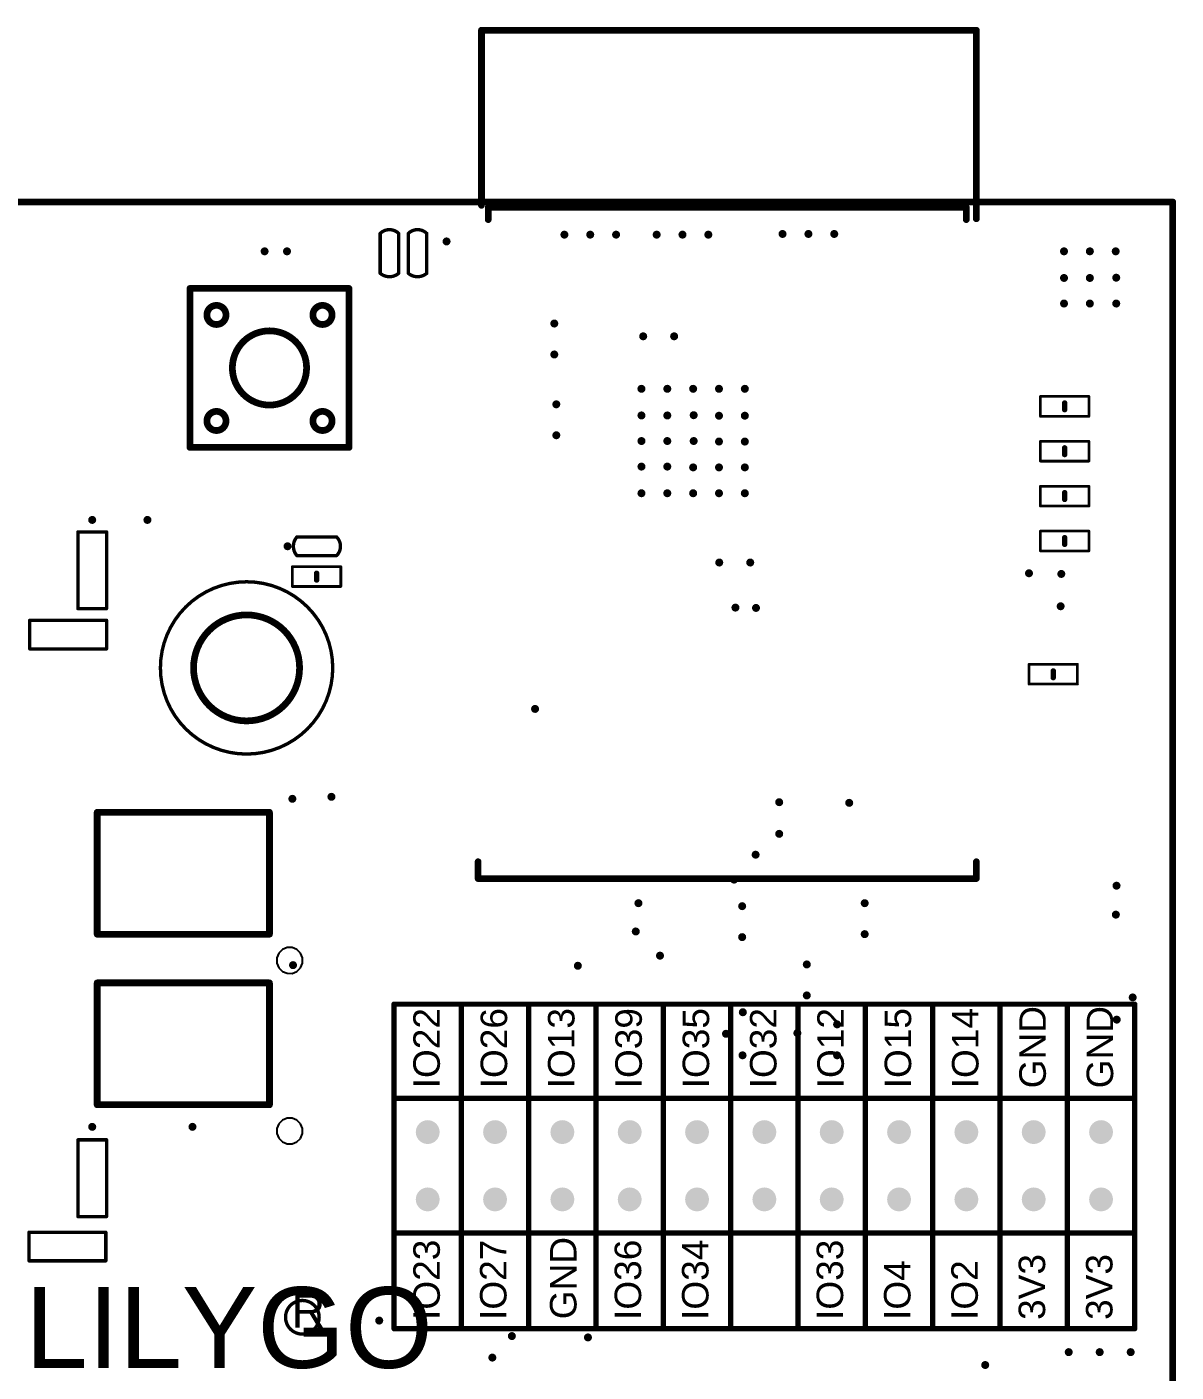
# Model space of a CAD drawing. Header units: millimetres. Extents: x -0.1 to 85.1, y -0.1 to 91.6.
# Drawn here: x 41.8 to 85.1, y 40.9 to 91.6 of the extents above; entities that cross this region are included whole.
import ezdxf

# ---------------------------------------------------------------- set-up
doc = ezdxf.new("R2010")
doc.units = ezdxf.units.MM
for name, color, linetype in [('KeepOutLayer', 6, 'Continuous'), ('PadHoleLayer', 156, 'Continuous'), ('TopOverlay', 2, 'Continuous'), ('ViaHoleLayer', 16, 'Continuous')]:
    doc.layers.add(name, color=color, linetype=linetype)
doc.styles.add('Arial', font='arial.ttf', dxfattribs={"height": 0.2})

# ---------------------------------------------------------------- blocks, each defined once
blk = doc.blocks.new('0402A_22')
at = {"layer": 'TopOverlay'}
for points, const_width in [([(-0.914, -0.376), (-0.914, 0.372)], 0.102), ([(-0.914, 0.372), (0.914, 0.372)], 0.102), ([(0, -0.127), (0, 0.127)], 0.203), ([(0.914, -0.376), (0.914, 0.372)], 0.102), ([(-0.914, -0.376), (0.914, -0.376)], 0.102)]:
    blk.add_lwpolyline(points, dxfattribs=dict(at, const_width=const_width))
for points, const_width in [([(-0.94, 0.372, 1), (-0.889, 0.372, 1)], 0.0508), ([(-0.94, 0.372, 1), (-0.889, 0.372, 1)], 0.0508), ([(-0.051, 0.127, 1), (0.051, 0.127, 1)], 0.102), ([(0.889, 0.372, 1), (0.94, 0.372, 1)], 0.0508), ([(0.889, 0.372, 1), (0.94, 0.372, 1)], 0.0508), ([(-0.94, -0.376, 1), (-0.889, -0.376, 1)], 0.0508), ([(-0.94, -0.376, 1), (-0.889, -0.376, 1)], 0.0508), ([(-0.051, -0.127, 1), (0.051, -0.127, 1)], 0.102), ([(0.889, -0.376, 1), (0.94, -0.376, 1)], 0.0508), ([(0.889, -0.376, 1), (0.94, -0.376, 1)], 0.0508)]:
    blk.add_lwpolyline(points, format="xyb", close=True, dxfattribs=dict(at, const_width=const_width))
blk = doc.blocks.new('0402A_23')
at = {"layer": 'TopOverlay'}
for points, const_width in [([(-0.914, -0.376), (-0.914, 0.372)], 0.102), ([(-0.914, 0.372), (0.914, 0.372)], 0.102), ([(0, -0.127), (0, 0.127)], 0.203), ([(0.914, -0.376), (0.914, 0.372)], 0.102), ([(-0.914, -0.376), (0.914, -0.376)], 0.102)]:
    blk.add_lwpolyline(points, dxfattribs=dict(at, const_width=const_width))
for points, const_width in [([(-0.94, 0.372, 1), (-0.889, 0.372, 1)], 0.0508), ([(-0.94, 0.372, 1), (-0.889, 0.372, 1)], 0.0508), ([(-0.051, 0.127, 1), (0.051, 0.127, 1)], 0.102), ([(0.889, 0.372, 1), (0.94, 0.372, 1)], 0.0508), ([(0.889, 0.372, 1), (0.94, 0.372, 1)], 0.0508), ([(-0.94, -0.376, 1), (-0.889, -0.376, 1)], 0.0508), ([(-0.94, -0.376, 1), (-0.889, -0.376, 1)], 0.0508), ([(-0.051, -0.127, 1), (0.051, -0.127, 1)], 0.102), ([(0.889, -0.376, 1), (0.94, -0.376, 1)], 0.0508), ([(0.889, -0.376, 1), (0.94, -0.376, 1)], 0.0508)]:
    blk.add_lwpolyline(points, format="xyb", close=True, dxfattribs=dict(at, const_width=const_width))
blk = doc.blocks.new('R0603_24')
at = {"layer": 'TopOverlay', "const_width": 0.127}
for points in [[(1.46, 0.54), (-1.435, 0.54)], [(-1.435, -0.54), (-1.435, 0.54)], [(1.46, -0.54), (1.46, 0.54)], [(1.46, -0.54), (-1.435, -0.54)]]:
    blk.add_lwpolyline(points, dxfattribs=at)
at = {"layer": 'TopOverlay', "const_width": 0.0635}
for points in [[(-1.467, 0.54, 1), (-1.403, 0.54, 1)], [(-1.467, 0.54, 1), (-1.403, 0.54, 1)], [(1.429, 0.54, 1), (1.492, 0.54, 1)], [(1.429, 0.54, 1), (1.492, 0.54, 1)], [(-1.467, -0.54, 1), (-1.403, -0.54, 1)], [(-1.467, -0.54, 1), (-1.403, -0.54, 1)], [(1.429, -0.54, 1), (1.492, -0.54, 1)], [(1.429, -0.54, 1), (1.492, -0.54, 1)]]:
    blk.add_lwpolyline(points, format="xyb", close=True, dxfattribs=at)
blk = doc.blocks.new('R0603_25')
at = {"layer": 'TopOverlay', "const_width": 0.127}
for points in [[(1.46, 0.54), (-1.435, 0.54)], [(-1.435, -0.54), (-1.435, 0.54)], [(1.46, -0.54), (1.46, 0.54)], [(1.46, -0.54), (-1.435, -0.54)]]:
    blk.add_lwpolyline(points, dxfattribs=at)
at = {"layer": 'TopOverlay', "const_width": 0.0635}
for points in [[(-1.467, 0.54, 1), (-1.403, 0.54, 1)], [(-1.467, 0.54, 1), (-1.403, 0.54, 1)], [(1.429, 0.54, 1), (1.492, 0.54, 1)], [(1.429, 0.54, 1), (1.492, 0.54, 1)], [(-1.467, -0.54, 1), (-1.403, -0.54, 1)], [(-1.467, -0.54, 1), (-1.403, -0.54, 1)], [(1.429, -0.54, 1), (1.492, -0.54, 1)], [(1.429, -0.54, 1), (1.492, -0.54, 1)]]:
    blk.add_lwpolyline(points, format="xyb", close=True, dxfattribs=at)
blk = doc.blocks.new('0402__31')
at = {"layer": 'TopOverlay'}
for points, const_width in [([(0.914, 0.372), (-0.914, 0.372)], 0.102), ([(-0.914, 0.372), (-0.914, -0.376)], 0.102), ([(0, 0.127), (0, -0.127)], 0.203), ([(0.914, 0.372), (0.914, -0.376)], 0.102), ([(0.914, -0.376), (-0.914, -0.376)], 0.102)]:
    blk.add_lwpolyline(points, dxfattribs=dict(at, const_width=const_width))
for points, const_width in [([(-0.94, 0.372, 1), (-0.889, 0.372, 1)], 0.0508), ([(-0.94, 0.372, 1), (-0.889, 0.372, 1)], 0.0508), ([(-0.051, 0.127, 1), (0.051, 0.127, 1)], 0.102), ([(0.889, 0.372, 1), (0.94, 0.372, 1)], 0.0508), ([(0.889, 0.372, 1), (0.94, 0.372, 1)], 0.0508), ([(-0.94, -0.376, 1), (-0.889, -0.376, 1)], 0.0508), ([(-0.94, -0.376, 1), (-0.889, -0.376, 1)], 0.0508), ([(-0.051, -0.127, 1), (0.051, -0.127, 1)], 0.102), ([(0.889, -0.376, 1), (0.94, -0.376, 1)], 0.0508), ([(0.889, -0.376, 1), (0.94, -0.376, 1)], 0.0508)]:
    blk.add_lwpolyline(points, format="xyb", close=True, dxfattribs=dict(at, const_width=const_width))
blk = doc.blocks.new('0402__32')
at = {"layer": 'TopOverlay'}
for points, const_width in [([(-0.914, 0.372), (-0.914, -0.376)], 0.102), ([(0.914, 0.372), (-0.914, 0.372)], 0.102), ([(0, 0.127), (0, -0.127)], 0.203), ([(0.914, 0.372), (0.914, -0.376)], 0.102), ([(0.914, -0.376), (-0.914, -0.376)], 0.102)]:
    blk.add_lwpolyline(points, dxfattribs=dict(at, const_width=const_width))
for points, const_width in [([(-0.94, 0.372, 1), (-0.889, 0.372, 1)], 0.0508), ([(-0.94, 0.372, 1), (-0.889, 0.372, 1)], 0.0508), ([(-0.051, 0.127, 1), (0.051, 0.127, 1)], 0.102), ([(0.889, 0.372, 1), (0.94, 0.372, 1)], 0.0508), ([(0.889, 0.372, 1), (0.94, 0.372, 1)], 0.0508), ([(-0.94, -0.376, 1), (-0.889, -0.376, 1)], 0.0508), ([(-0.94, -0.376, 1), (-0.889, -0.376, 1)], 0.0508), ([(-0.051, -0.127, 1), (0.051, -0.127, 1)], 0.102), ([(0.889, -0.376, 1), (0.94, -0.376, 1)], 0.0508), ([(0.889, -0.376, 1), (0.94, -0.376, 1)], 0.0508)]:
    blk.add_lwpolyline(points, format="xyb", close=True, dxfattribs=dict(at, const_width=const_width))
blk = doc.blocks.new('ESP32_WROVER_B_34')
at = {"layer": 'TopOverlay', "const_width": 0.254}
for points in [[(-9.272, 12.65), (-9.272, 19.254)], [(-9.272, 19.254), (9.397, 19.254)], [(9.397, 12.142), (9.397, 19.254)], [(-9.017, 12.573), (9.017, 12.573)], [(-9.017, 12.111), (-9.017, 12.573)], [(9.017, 12.111), (9.017, 12.573)], [(-9.399, -12.75), (-9.399, -12.115)], [(9.397, -12.75), (9.397, -12.115)], [(-9.399, -12.75), (9.397, -12.75)]]:
    blk.add_lwpolyline(points, dxfattribs=at)
at = {"layer": 'TopOverlay', "const_width": 0.127}
for points in [[(-9.336, 19.254, 1), (-9.209, 19.254, 1)], [(-9.336, 19.254, 1), (-9.209, 19.254, 1)], [(9.333, 19.254, 1), (9.46, 19.254, 1)], [(9.333, 19.254, 1), (9.46, 19.254, 1)], [(-9.336, 12.65, 1), (-9.209, 12.65, 1)], [(-9.08, 12.573, 1), (-8.953, 12.573, 1)], [(-9.08, 12.573, 1), (-8.953, 12.573, 1)], [(8.953, 12.573, 1), (9.08, 12.573, 1)], [(8.953, 12.573, 1), (9.08, 12.573, 1)], [(-9.08, 12.111, 1), (-8.953, 12.111, 1)], [(8.953, 12.111, 1), (9.08, 12.111, 1)], [(9.333, 12.142, 1), (9.46, 12.142, 1)], [(-9.463, -12.115, 1), (-9.336, -12.115, 1)], [(9.333, -12.115, 1), (9.46, -12.115, 1)], [(-9.463, -12.75, 1), (-9.336, -12.75, 1)], [(-9.463, -12.75, 1), (-9.336, -12.75, 1)], [(9.333, -12.75, 1), (9.46, -12.75, 1)], [(9.333, -12.75, 1), (9.46, -12.75, 1)]]:
    blk.add_lwpolyline(points, format="xyb", close=True, dxfattribs=at)
blk = doc.blocks.new('SOP_4_L6_5_W4_6_P2_54_LS10_2_BL_37')
at = {"layer": 'TopOverlay'}
for p, q in [((-3.578, -3.525), (-3.715, -3.661)), ((-3.4, -3.451), (-3.578, -3.525)), ((-3.207, -3.451), (-3.4, -3.451)), ((-3.028, -3.525), (-3.207, -3.451)), ((-2.891, -3.661), (-3.028, -3.525)), ((-3.789, -3.84), (-3.79, -4.033)), ((-3.79, -4.033), (-3.716, -4.212)), ((-3.715, -3.661), (-3.789, -3.84)), ((-2.817, -3.84), (-2.891, -3.661)), ((-2.891, -4.212), (-2.817, -4.033)), ((-2.817, -4.033), (-2.817, -3.84)), ((-3.716, -4.212), (-3.58, -4.349)), ((-3.58, -4.349), (-3.401, -4.423)), ((-3.401, -4.423), (-3.305, -4.423)), ((-3.305, -4.423), (-3.305, -4.423)), ((-3.305, -4.423), (-3.302, -4.423)), ((-3.302, -4.423), (-3.302, -4.423)), ((-3.302, -4.423), (-3.205, -4.423)), ((-3.205, -4.423), (-3.027, -4.349)), ((-3.027, -4.349), (-2.891, -4.212))]:
    blk.add_line(p, q, dxfattribs=at)
at = {"layer": 'TopOverlay', "const_width": 0.254}
for points in [[(-2.314, 3.325), (2.286, 3.325)], [(-2.314, 3.325), (-2.314, -3.175)], [(2.286, 3.325), (2.286, -3.175)], [(-2.314, -3.175), (2.286, -3.175)]]:
    blk.add_lwpolyline(points, dxfattribs=at)
at = {"layer": 'TopOverlay', "const_width": 0.127}
for points in [[(-2.377, 3.325, 1), (-2.25, 3.325, 1)], [(-2.377, 3.325, 1), (-2.25, 3.325, 1)], [(2.223, 3.325, 1), (2.349, 3.325, 1)], [(2.223, 3.325, 1), (2.349, 3.325, 1)], [(-2.377, -3.175, 1), (-2.25, -3.175, 1)], [(-2.377, -3.175, 1), (-2.25, -3.175, 1)], [(2.223, -3.175, 1), (2.349, -3.175, 1)], [(2.223, -3.175, 1), (2.349, -3.175, 1)]]:
    blk.add_lwpolyline(points, format="xyb", close=True, dxfattribs=at)
blk = doc.blocks.new('SOP_4_L6_5_W4_6_P2_54_LS10_2_BL_38')
at = {"layer": 'TopOverlay'}
for p, q in [((-3.578, -3.525), (-3.715, -3.661)), ((-3.4, -3.451), (-3.578, -3.525)), ((-3.207, -3.451), (-3.4, -3.451)), ((-3.028, -3.525), (-3.207, -3.451)), ((-2.891, -3.661), (-3.028, -3.525)), ((-3.789, -3.84), (-3.79, -4.033)), ((-3.79, -4.033), (-3.716, -4.212)), ((-3.715, -3.661), (-3.789, -3.84)), ((-2.817, -3.84), (-2.891, -3.661)), ((-2.891, -4.212), (-2.817, -4.033)), ((-2.817, -4.033), (-2.817, -3.84)), ((-3.716, -4.212), (-3.58, -4.349)), ((-3.58, -4.349), (-3.401, -4.423)), ((-3.401, -4.423), (-3.305, -4.423)), ((-3.305, -4.423), (-3.305, -4.423)), ((-3.305, -4.423), (-3.302, -4.423)), ((-3.302, -4.423), (-3.302, -4.423)), ((-3.302, -4.423), (-3.205, -4.423)), ((-3.205, -4.423), (-3.027, -4.349)), ((-3.027, -4.349), (-2.891, -4.212))]:
    blk.add_line(p, q, dxfattribs=at)
at = {"layer": 'TopOverlay', "const_width": 0.254}
for points in [[(-2.314, 3.325), (2.286, 3.325)], [(-2.314, 3.325), (-2.314, -3.175)], [(2.286, 3.325), (2.286, -3.175)], [(-2.314, -3.175), (2.286, -3.175)]]:
    blk.add_lwpolyline(points, dxfattribs=at)
at = {"layer": 'TopOverlay', "const_width": 0.127}
for points in [[(-2.377, 3.325, 1), (-2.25, 3.325, 1)], [(-2.377, 3.325, 1), (-2.25, 3.325, 1)], [(2.223, 3.325, 1), (2.349, 3.325, 1)], [(2.223, 3.325, 1), (2.349, 3.325, 1)], [(-2.377, -3.175, 1), (-2.25, -3.175, 1)], [(-2.377, -3.175, 1), (-2.25, -3.175, 1)], [(2.223, -3.175, 1), (2.349, -3.175, 1)], [(2.223, -3.175, 1), (2.349, -3.175, 1)]]:
    blk.add_lwpolyline(points, format="xyb", close=True, dxfattribs=at)
blk = doc.blocks.new('SW_SMD_4P_L6_0_W6_0_P4_50_LS9_0_40')
at = {"layer": 'TopOverlay', "const_width": 0.254}
for points in [[(-3, 3), (-3, -3)], [(-3, 3), (3, 3)], [(3, 3), (3, -3)], [(-3, -3), (3, -3)]]:
    blk.add_lwpolyline(points, dxfattribs=at)
at = {"layer": 'TopOverlay'}
for points, const_width in [([(-3.063, 3, 1), (-2.936, 3, 1)], 0.127), ([(-3.063, 3, 1), (-2.936, 3, 1)], 0.127), ([(2.936, 3, 1), (3.063, 3, 1)], 0.127), ([(2.936, 3, 1), (3.063, 3, 1)], 0.127), ([(-1.639, 2, 1), (-2.361, 2, 1)], 0.254), ([(-2.424, 2, 1), (-2.297, 2, 1)], 0.127), ([(-1.703, 2, 1), (-1.576, 2, 1)], 0.127), ([(2.361, 2, 1), (1.639, 2, 1)], 0.254), ([(1.576, 2, 1), (1.703, 2, 1)], 0.127), ([(2.297, 2, 1), (2.424, 2, 1)], 0.127), ([(1.4, 0, 1), (-1.4, 0, 1)], 0.254), ([(-1.464, 0, 1), (-1.337, 0, 1)], 0.127), ([(1.337, 0, 1), (1.464, 0, 1)], 0.127), ([(-1.639, -2, 1), (-2.361, -2, 1)], 0.254), ([(2.361, -2, 1), (1.639, -2, 1)], 0.254), ([(-2.424, -2, 1), (-2.297, -2, 1)], 0.127), ([(-1.703, -2, 1), (-1.576, -2, 1)], 0.127), ([(1.576, -2, 1), (1.703, -2, 1)], 0.127), ([(2.297, -2, 1), (2.424, -2, 1)], 0.127), ([(-3.063, -3, 1), (-2.936, -3, 1)], 0.127), ([(-3.063, -3, 1), (-2.936, -3, 1)], 0.127), ([(2.936, -3, 1), (3.063, -3, 1)], 0.127), ([(2.936, -3, 1), (3.063, -3, 1)], 0.127)]:
    blk.add_lwpolyline(points, format="xyb", close=True, dxfattribs=dict(at, const_width=const_width))
blk = doc.blocks.new('R0603_43')
at = {"layer": 'TopOverlay', "const_width": 0.127}
for points in [[(-1.435, 0.54), (1.46, 0.54)], [(-1.435, -0.54), (-1.435, 0.54)], [(1.46, -0.54), (1.46, 0.54)], [(-1.435, -0.54), (1.46, -0.54)]]:
    blk.add_lwpolyline(points, dxfattribs=at)
at = {"layer": 'TopOverlay', "const_width": 0.0635}
for points in [[(-1.467, 0.54, 1), (-1.403, 0.54, 1)], [(-1.467, 0.54, 1), (-1.403, 0.54, 1)], [(1.429, 0.54, 1), (1.492, 0.54, 1)], [(1.429, 0.54, 1), (1.492, 0.54, 1)], [(-1.467, -0.54, 1), (-1.403, -0.54, 1)], [(-1.467, -0.54, 1), (-1.403, -0.54, 1)], [(1.429, -0.54, 1), (1.492, -0.54, 1)], [(1.429, -0.54, 1), (1.492, -0.54, 1)]]:
    blk.add_lwpolyline(points, format="xyb", close=True, dxfattribs=at)
blk = doc.blocks.new('R0603_44')
at = {"layer": 'TopOverlay', "const_width": 0.127}
for points in [[(1.46, 0.54), (-1.435, 0.54)], [(-1.435, 0.54), (-1.435, -0.54)], [(1.46, 0.54), (1.46, -0.54)], [(1.46, -0.54), (-1.435, -0.54)]]:
    blk.add_lwpolyline(points, dxfattribs=at)
at = {"layer": 'TopOverlay', "const_width": 0.0635}
for points in [[(-1.467, 0.54, 1), (-1.403, 0.54, 1)], [(-1.467, 0.54, 1), (-1.403, 0.54, 1)], [(1.429, 0.54, 1), (1.492, 0.54, 1)], [(1.429, 0.54, 1), (1.492, 0.54, 1)], [(-1.467, -0.54, 1), (-1.403, -0.54, 1)], [(-1.467, -0.54, 1), (-1.403, -0.54, 1)], [(1.429, -0.54, 1), (1.492, -0.54, 1)], [(1.429, -0.54, 1), (1.492, -0.54, 1)]]:
    blk.add_lwpolyline(points, format="xyb", close=True, dxfattribs=at)
blk = doc.blocks.new('0402A_45')
at = {"layer": 'TopOverlay'}
for points, const_width in [([(-0.914, -0.376), (-0.914, 0.372)], 0.102), ([(-0.914, 0.372), (0.914, 0.372)], 0.102), ([(0, -0.127), (0, 0.127)], 0.203), ([(0.914, -0.376), (0.914, 0.372)], 0.102), ([(-0.914, -0.376), (0.914, -0.376)], 0.102)]:
    blk.add_lwpolyline(points, dxfattribs=dict(at, const_width=const_width))
for points, const_width in [([(-0.94, 0.372, 1), (-0.889, 0.372, 1)], 0.0508), ([(-0.94, 0.372, 1), (-0.889, 0.372, 1)], 0.0508), ([(-0.051, 0.127, 1), (0.051, 0.127, 1)], 0.102), ([(0.889, 0.372, 1), (0.94, 0.372, 1)], 0.0508), ([(0.889, 0.372, 1), (0.94, 0.372, 1)], 0.0508), ([(-0.94, -0.376, 1), (-0.889, -0.376, 1)], 0.0508), ([(-0.94, -0.376, 1), (-0.889, -0.376, 1)], 0.0508), ([(-0.051, -0.127, 1), (0.051, -0.127, 1)], 0.102), ([(0.889, -0.376, 1), (0.94, -0.376, 1)], 0.0508), ([(0.889, -0.376, 1), (0.94, -0.376, 1)], 0.0508)]:
    blk.add_lwpolyline(points, format="xyb", close=True, dxfattribs=dict(at, const_width=const_width))
blk = doc.blocks.new('0402A_46')
at = {"layer": 'TopOverlay'}
for points, const_width in [([(-0.914, -0.376), (-0.914, 0.372)], 0.102), ([(-0.914, 0.372), (0.914, 0.372)], 0.102), ([(0, -0.127), (0, 0.127)], 0.203), ([(0.914, -0.376), (0.914, 0.372)], 0.102), ([(-0.914, -0.376), (0.914, -0.376)], 0.102)]:
    blk.add_lwpolyline(points, dxfattribs=dict(at, const_width=const_width))
for points, const_width in [([(-0.94, 0.372, 1), (-0.889, 0.372, 1)], 0.0508), ([(-0.94, 0.372, 1), (-0.889, 0.372, 1)], 0.0508), ([(-0.051, 0.127, 1), (0.051, 0.127, 1)], 0.102), ([(0.889, 0.372, 1), (0.94, 0.372, 1)], 0.0508), ([(0.889, 0.372, 1), (0.94, 0.372, 1)], 0.0508), ([(-0.94, -0.376, 1), (-0.889, -0.376, 1)], 0.0508), ([(-0.94, -0.376, 1), (-0.889, -0.376, 1)], 0.0508), ([(-0.051, -0.127, 1), (0.051, -0.127, 1)], 0.102), ([(0.889, -0.376, 1), (0.94, -0.376, 1)], 0.0508), ([(0.889, -0.376, 1), (0.94, -0.376, 1)], 0.0508)]:
    blk.add_lwpolyline(points, format="xyb", close=True, dxfattribs=dict(at, const_width=const_width))
blk = doc.blocks.new('HDR2X11_51')
at = {"layer": 'PadHoleLayer'}
h = blk.add_hatch(color=156, dxfattribs=at)
edge = h.paths.add_edge_path()
edge.add_arc((0, 2.54), 0.45, 0, 360)
h = blk.add_hatch(color=156, dxfattribs=at)
edge = h.paths.add_edge_path()
edge.add_arc((2.54, 2.54), 0.45, 0, 360)
h = blk.add_hatch(color=156, dxfattribs=at)
edge = h.paths.add_edge_path()
edge.add_arc((5.08, 2.54), 0.45, 0, 360)
h = blk.add_hatch(color=156, dxfattribs=at)
edge = h.paths.add_edge_path()
edge.add_arc((7.62, 2.54), 0.45, 0, 360)
h = blk.add_hatch(color=156, dxfattribs=at)
edge = h.paths.add_edge_path()
edge.add_arc((10.16, 2.54), 0.45, 0, 360)
h = blk.add_hatch(color=156, dxfattribs=at)
edge = h.paths.add_edge_path()
edge.add_arc((12.7, 2.54), 0.45, 0, 360)
h = blk.add_hatch(color=156, dxfattribs=at)
edge = h.paths.add_edge_path()
edge.add_arc((15.24, 2.54), 0.45, 0, 360)
h = blk.add_hatch(color=156, dxfattribs=at)
edge = h.paths.add_edge_path()
edge.add_arc((17.78, 2.54), 0.45, 0, 360)
h = blk.add_hatch(color=156, dxfattribs=at)
edge = h.paths.add_edge_path()
edge.add_arc((20.32, 2.54), 0.45, 0, 360)
h = blk.add_hatch(color=156, dxfattribs=at)
edge = h.paths.add_edge_path()
edge.add_arc((22.86, 2.54), 0.45, 0, 360)
h = blk.add_hatch(color=156, dxfattribs=at)
edge = h.paths.add_edge_path()
edge.add_arc((25.4, 2.54), 0.45, 0, 360)
h = blk.add_hatch(color=156, dxfattribs=at)
edge = h.paths.add_edge_path()
edge.add_arc((0, 0), 0.45, 0, 360)
h = blk.add_hatch(color=156, dxfattribs=at)
edge = h.paths.add_edge_path()
edge.add_arc((2.54, 0), 0.45, 0, 360)
h = blk.add_hatch(color=156, dxfattribs=at)
edge = h.paths.add_edge_path()
edge.add_arc((5.08, 0), 0.45, 0, 360)
h = blk.add_hatch(color=156, dxfattribs=at)
edge = h.paths.add_edge_path()
edge.add_arc((7.62, 0), 0.45, 0, 360)
h = blk.add_hatch(color=156, dxfattribs=at)
edge = h.paths.add_edge_path()
edge.add_arc((10.16, 0), 0.45, 0, 360)
h = blk.add_hatch(color=156, dxfattribs=at)
edge = h.paths.add_edge_path()
edge.add_arc((12.7, 0), 0.45, 0, 360)
h = blk.add_hatch(color=156, dxfattribs=at)
edge = h.paths.add_edge_path()
edge.add_arc((15.24, 0), 0.45, 0, 360)
h = blk.add_hatch(color=156, dxfattribs=at)
edge = h.paths.add_edge_path()
edge.add_arc((17.78, 0), 0.45, 0, 360)
h = blk.add_hatch(color=156, dxfattribs=at)
edge = h.paths.add_edge_path()
edge.add_arc((20.32, 0), 0.45, 0, 360)
h = blk.add_hatch(color=156, dxfattribs=at)
edge = h.paths.add_edge_path()
edge.add_arc((22.86, 0), 0.45, 0, 360)
h = blk.add_hatch(color=156, dxfattribs=at)
edge = h.paths.add_edge_path()
edge.add_arc((25.4, 0), 0.45, 0, 360)
at = {"layer": 'TopOverlay', "const_width": 0.2}
for points in [[(-1.27, 3.81), (-1.27, -1.27)], [(26.67, 3.81), (-1.27, 3.81)], [(26.67, 3.81), (26.67, -1.27)], [(26.67, -1.27), (-1.27, -1.27)]]:
    blk.add_lwpolyline(points, dxfattribs=at)
at = {"layer": 'TopOverlay', "const_width": 0.1}
for points in [[(-1.32, 3.81, 1), (-1.22, 3.81, 1)], [(-1.32, 3.81, 1), (-1.22, 3.81, 1)], [(26.62, 3.81, 1), (26.72, 3.81, 1)], [(26.62, 3.81, 1), (26.72, 3.81, 1)], [(-1.32, -1.27, 1), (-1.22, -1.27, 1)], [(-1.32, -1.27, 1), (-1.22, -1.27, 1)], [(26.62, -1.27, 1), (26.72, -1.27, 1)], [(26.62, -1.27, 1), (26.72, -1.27, 1)]]:
    blk.add_lwpolyline(points, format="xyb", close=True, dxfattribs=at)
blk = doc.blocks.new('C0402_71')
at = {"layer": 'TopOverlay', "const_width": 0.127}
for points in [[(-0.745, -0.347, -0.373387), (-0.745, 0.353)], [(0.755, 0.353, -0.414214), (0.755, -0.347)]]:
    blk.add_lwpolyline(points, format="xyb", dxfattribs=at)
for points in [[(0.755, 0.353), (-0.745, 0.353)], [(0.755, -0.347), (-0.745, -0.347)]]:
    blk.add_lwpolyline(points, dxfattribs=at)
at = {"layer": 'TopOverlay', "const_width": 0.0635}
for points in [[(-0.777, 0.353, 1), (-0.714, 0.353, 1)], [(-0.777, 0.353, 1), (-0.714, 0.353, 1)], [(0.723, 0.353, 1), (0.787, 0.353, 1)], [(0.723, 0.353, 1), (0.787, 0.353, 1)], [(-0.777, -0.347, 1), (-0.713, -0.347, 1)], [(-0.777, -0.347, 1), (-0.713, -0.347, 1)], [(0.723, -0.347, 1), (0.787, -0.347, 1)], [(0.723, -0.347, 1), (0.787, -0.347, 1)]]:
    blk.add_lwpolyline(points, format="xyb", close=True, dxfattribs=at)
blk = doc.blocks.new('C0402_72')
at = {"layer": 'TopOverlay', "const_width": 0.127}
for points in [[(-0.745, -0.347, -0.373387), (-0.745, 0.353)], [(0.755, 0.353, -0.414214), (0.755, -0.347)]]:
    blk.add_lwpolyline(points, format="xyb", dxfattribs=at)
for points in [[(0.755, 0.353), (-0.745, 0.353)], [(0.755, -0.347), (-0.745, -0.347)]]:
    blk.add_lwpolyline(points, dxfattribs=at)
at = {"layer": 'TopOverlay', "const_width": 0.0635}
for points in [[(-0.777, 0.353, 1), (-0.714, 0.353, 1)], [(-0.777, 0.353, 1), (-0.714, 0.353, 1)], [(0.723, 0.353, 1), (0.787, 0.353, 1)], [(0.723, 0.353, 1), (0.787, 0.353, 1)], [(-0.777, -0.347, 1), (-0.713, -0.347, 1)], [(-0.777, -0.347, 1), (-0.713, -0.347, 1)], [(0.723, -0.347, 1), (0.787, -0.347, 1)], [(0.723, -0.347, 1), (0.787, -0.347, 1)]]:
    blk.add_lwpolyline(points, format="xyb", close=True, dxfattribs=at)
blk = doc.blocks.new('C0402_73')
at = {"layer": 'TopOverlay', "const_width": 0.127}
for points in [[(-0.745, -0.347, -0.373387), (-0.745, 0.353)], [(0.755, 0.353, -0.414214), (0.755, -0.347)]]:
    blk.add_lwpolyline(points, format="xyb", dxfattribs=at)
for points in [[(-0.745, 0.353), (0.755, 0.353)], [(-0.745, -0.347), (0.755, -0.347)]]:
    blk.add_lwpolyline(points, dxfattribs=at)
at = {"layer": 'TopOverlay', "const_width": 0.0635}
for points in [[(-0.777, 0.353, 1), (-0.714, 0.353, 1)], [(-0.777, 0.353, 1), (-0.714, 0.353, 1)], [(0.723, 0.353, 1), (0.787, 0.353, 1)], [(0.723, 0.353, 1), (0.787, 0.353, 1)], [(-0.777, -0.347, 1), (-0.713, -0.347, 1)], [(-0.777, -0.347, 1), (-0.713, -0.347, 1)], [(0.723, -0.347, 1), (0.787, -0.347, 1)], [(0.723, -0.347, 1), (0.787, -0.347, 1)]]:
    blk.add_lwpolyline(points, format="xyb", close=True, dxfattribs=at)

msp = doc.modelspace()

# ---------------------------------------------------------------- hatches: boundary and pattern name
at = {"layer": 'ViaHoleLayer'}
h = msp.add_hatch(color=16, dxfattribs=at)
edge = h.paths.add_edge_path()
edge.add_arc((62.052, 83.769), 0.152, 0, 360)
h = msp.add_hatch(color=16, dxfattribs=at)
edge = h.paths.add_edge_path()
edge.add_arc((63.027, 83.769), 0.152, 0, 360)
h = msp.add_hatch(color=16, dxfattribs=at)
edge = h.paths.add_edge_path()
edge.add_arc((64.002, 83.769), 0.152, 0, 360)
h = msp.add_hatch(color=16, dxfattribs=at)
edge = h.paths.add_edge_path()
edge.add_arc((65.532, 83.769), 0.152, 0, 360)
h = msp.add_hatch(color=16, dxfattribs=at)
edge = h.paths.add_edge_path()
edge.add_arc((66.507, 83.769), 0.152, 0, 360)
h = msp.add_hatch(color=16, dxfattribs=at)
edge = h.paths.add_edge_path()
edge.add_arc((67.482, 83.769), 0.152, 0, 360)
h = msp.add_hatch(color=16, dxfattribs=at)
edge = h.paths.add_edge_path()
edge.add_arc((70.282, 83.795), 0.152, 0, 360)
h = msp.add_hatch(color=16, dxfattribs=at)
edge = h.paths.add_edge_path()
edge.add_arc((71.257, 83.795), 0.152, 0, 360)
h = msp.add_hatch(color=16, dxfattribs=at)
edge = h.paths.add_edge_path()
edge.add_arc((72.232, 83.795), 0.152, 0, 360)
h = msp.add_hatch(color=16, dxfattribs=at)
edge = h.paths.add_edge_path()
edge.add_arc((50.744, 83.14), 0.152, 0, 360)
h = msp.add_hatch(color=16, dxfattribs=at)
edge = h.paths.add_edge_path()
edge.add_arc((51.588, 83.14), 0.152, 0, 360)
h = msp.add_hatch(color=16, dxfattribs=at)
edge = h.paths.add_edge_path()
edge.add_arc((57.607, 83.513), 0.152, 0, 360)
h = msp.add_hatch(color=16, dxfattribs=at)
edge = h.paths.add_edge_path()
edge.add_arc((80.899, 83.14), 0.152, 0, 360)
h = msp.add_hatch(color=16, dxfattribs=at)
edge = h.paths.add_edge_path()
edge.add_arc((81.874, 83.14), 0.152, 0, 360)
h = msp.add_hatch(color=16, dxfattribs=at)
edge = h.paths.add_edge_path()
edge.add_arc((82.849, 83.14), 0.152, 0, 360)
h = msp.add_hatch(color=16, dxfattribs=at)
edge = h.paths.add_edge_path()
edge.add_arc((80.899, 82.135), 0.152, 0, 360)
h = msp.add_hatch(color=16, dxfattribs=at)
edge = h.paths.add_edge_path()
edge.add_arc((81.874, 82.135), 0.152, 0, 360)
h = msp.add_hatch(color=16, dxfattribs=at)
edge = h.paths.add_edge_path()
edge.add_arc((82.869, 82.145), 0.152, 0, 360)
h = msp.add_hatch(color=16, dxfattribs=at)
edge = h.paths.add_edge_path()
edge.add_arc((80.899, 81.17), 0.152, 0, 360)
h = msp.add_hatch(color=16, dxfattribs=at)
edge = h.paths.add_edge_path()
edge.add_arc((81.874, 81.17), 0.152, 0, 360)
h = msp.add_hatch(color=16, dxfattribs=at)
edge = h.paths.add_edge_path()
edge.add_arc((82.869, 81.17), 0.152, 0, 360)
h = msp.add_hatch(color=16, dxfattribs=at)
edge = h.paths.add_edge_path()
edge.add_arc((61.671, 80.416), 0.152, 0, 360)
h = msp.add_hatch(color=16, dxfattribs=at)
edge = h.paths.add_edge_path()
edge.add_arc((65.024, 79.934), 0.152, 0, 360)
h = msp.add_hatch(color=16, dxfattribs=at)
edge = h.paths.add_edge_path()
edge.add_arc((66.192, 79.934), 0.152, 0, 360)
h = msp.add_hatch(color=16, dxfattribs=at)
edge = h.paths.add_edge_path()
edge.add_arc((61.671, 79.248), 0.152, 0, 360)
h = msp.add_hatch(color=16, dxfattribs=at)
edge = h.paths.add_edge_path()
edge.add_arc((64.959, 77.953), 0.152, 0, 360)
h = msp.add_hatch(color=16, dxfattribs=at)
edge = h.paths.add_edge_path()
edge.add_arc((65.934, 77.953), 0.152, 0, 360)
h = msp.add_hatch(color=16, dxfattribs=at)
edge = h.paths.add_edge_path()
edge.add_arc((66.909, 77.953), 0.152, 0, 360)
h = msp.add_hatch(color=16, dxfattribs=at)
edge = h.paths.add_edge_path()
edge.add_arc((67.884, 77.953), 0.152, 0, 360)
h = msp.add_hatch(color=16, dxfattribs=at)
edge = h.paths.add_edge_path()
edge.add_arc((68.859, 77.953), 0.152, 0, 360)
h = msp.add_hatch(color=16, dxfattribs=at)
edge = h.paths.add_edge_path()
edge.add_arc((61.747, 77.368), 0.152, 0, 360)
h = msp.add_hatch(color=16, dxfattribs=at)
edge = h.paths.add_edge_path()
edge.add_arc((64.959, 76.948), 0.152, 0, 360)
h = msp.add_hatch(color=16, dxfattribs=at)
edge = h.paths.add_edge_path()
edge.add_arc((65.934, 76.948), 0.152, 0, 360)
h = msp.add_hatch(color=16, dxfattribs=at)
edge = h.paths.add_edge_path()
edge.add_arc((66.929, 76.958), 0.152, 0, 360)
h = msp.add_hatch(color=16, dxfattribs=at)
edge = h.paths.add_edge_path()
edge.add_arc((67.884, 76.938), 0.152, 0, 360)
h = msp.add_hatch(color=16, dxfattribs=at)
edge = h.paths.add_edge_path()
edge.add_arc((68.859, 76.938), 0.152, 0, 360)
h = msp.add_hatch(color=16, dxfattribs=at)
edge = h.paths.add_edge_path()
edge.add_arc((61.747, 76.2), 0.152, 0, 360)
h = msp.add_hatch(color=16, dxfattribs=at)
edge = h.paths.add_edge_path()
edge.add_arc((64.959, 75.983), 0.152, 0, 360)
h = msp.add_hatch(color=16, dxfattribs=at)
edge = h.paths.add_edge_path()
edge.add_arc((65.934, 75.983), 0.152, 0, 360)
h = msp.add_hatch(color=16, dxfattribs=at)
edge = h.paths.add_edge_path()
edge.add_arc((66.929, 75.983), 0.152, 0, 360)
h = msp.add_hatch(color=16, dxfattribs=at)
edge = h.paths.add_edge_path()
edge.add_arc((67.884, 75.963), 0.152, 0, 360)
h = msp.add_hatch(color=16, dxfattribs=at)
edge = h.paths.add_edge_path()
edge.add_arc((68.859, 75.963), 0.152, 0, 360)
h = msp.add_hatch(color=16, dxfattribs=at)
edge = h.paths.add_edge_path()
edge.add_arc((64.959, 75.018), 0.152, 0, 360)
h = msp.add_hatch(color=16, dxfattribs=at)
edge = h.paths.add_edge_path()
edge.add_arc((65.934, 75.018), 0.152, 0, 360)
h = msp.add_hatch(color=16, dxfattribs=at)
edge = h.paths.add_edge_path()
edge.add_arc((66.909, 74.988), 0.152, 0, 360)
h = msp.add_hatch(color=16, dxfattribs=at)
edge = h.paths.add_edge_path()
edge.add_arc((67.884, 74.988), 0.152, 0, 360)
h = msp.add_hatch(color=16, dxfattribs=at)
edge = h.paths.add_edge_path()
edge.add_arc((68.859, 74.988), 0.152, 0, 360)
h = msp.add_hatch(color=16, dxfattribs=at)
edge = h.paths.add_edge_path()
edge.add_arc((64.959, 74.013), 0.152, 0, 360)
h = msp.add_hatch(color=16, dxfattribs=at)
edge = h.paths.add_edge_path()
edge.add_arc((65.934, 74.013), 0.152, 0, 360)
h = msp.add_hatch(color=16, dxfattribs=at)
edge = h.paths.add_edge_path()
edge.add_arc((66.909, 74.013), 0.152, 0, 360)
h = msp.add_hatch(color=16, dxfattribs=at)
edge = h.paths.add_edge_path()
edge.add_arc((67.884, 74.013), 0.152, 0, 360)
h = msp.add_hatch(color=16, dxfattribs=at)
edge = h.paths.add_edge_path()
edge.add_arc((68.859, 74.013), 0.152, 0, 360)
h = msp.add_hatch(color=16, dxfattribs=at)
edge = h.paths.add_edge_path()
edge.add_arc((44.24, 73.006), 0.152, 0, 360)
h = msp.add_hatch(color=16, dxfattribs=at)
edge = h.paths.add_edge_path()
edge.add_arc((46.323, 73.006), 0.152, 0, 360)
h = msp.add_hatch(color=16, dxfattribs=at)
edge = h.paths.add_edge_path()
edge.add_arc((51.609, 72.012), 0.152, 0, 360)
h = msp.add_hatch(color=16, dxfattribs=at)
edge = h.paths.add_edge_path()
edge.add_arc((67.894, 71.399), 0.152, 0, 360)
h = msp.add_hatch(color=16, dxfattribs=at)
edge = h.paths.add_edge_path()
edge.add_arc((69.063, 71.399), 0.152, 0, 360)
h = msp.add_hatch(color=16, dxfattribs=at)
edge = h.paths.add_edge_path()
edge.add_arc((79.578, 70.993), 0.152, 0, 360)
h = msp.add_hatch(color=16, dxfattribs=at)
edge = h.paths.add_edge_path()
edge.add_arc((80.797, 70.968), 0.152, 0, 360)
h = msp.add_hatch(color=16, dxfattribs=at)
edge = h.paths.add_edge_path()
edge.add_arc((68.504, 69.698), 0.152, 0, 360)
h = msp.add_hatch(color=16, dxfattribs=at)
edge = h.paths.add_edge_path()
edge.add_arc((69.28, 69.686), 0.152, 0, 360)
h = msp.add_hatch(color=16, dxfattribs=at)
edge = h.paths.add_edge_path()
edge.add_arc((80.772, 69.748), 0.152, 0, 360)
h = msp.add_hatch(color=16, dxfattribs=at)
edge = h.paths.add_edge_path()
edge.add_arc((60.946, 65.876), 0.152, 0, 360)
h = msp.add_hatch(color=16, dxfattribs=at)
edge = h.paths.add_edge_path()
edge.add_arc((51.791, 62.484), 0.152, 0, 360)
h = msp.add_hatch(color=16, dxfattribs=at)
edge = h.paths.add_edge_path()
edge.add_arc((53.264, 62.56), 0.152, 0, 360)
h = msp.add_hatch(color=16, dxfattribs=at)
edge = h.paths.add_edge_path()
edge.add_arc((70.155, 62.357), 0.152, 0, 360)
h = msp.add_hatch(color=16, dxfattribs=at)
edge = h.paths.add_edge_path()
edge.add_arc((72.796, 62.332), 0.152, 0, 360)
h = msp.add_hatch(color=16, dxfattribs=at)
edge = h.paths.add_edge_path()
edge.add_arc((70.155, 61.163), 0.152, 0, 360)
h = msp.add_hatch(color=16, dxfattribs=at)
edge = h.paths.add_edge_path()
edge.add_arc((69.266, 60.376), 0.152, 0, 360)
h = msp.add_hatch(color=16, dxfattribs=at)
edge = h.paths.add_edge_path()
edge.add_arc((68.453, 59.436), 0.152, 0, 360)
h = msp.add_hatch(color=16, dxfattribs=at)
edge = h.paths.add_edge_path()
edge.add_arc((82.88, 59.207), 0.152, 0, 360)
h = msp.add_hatch(color=16, dxfattribs=at)
edge = h.paths.add_edge_path()
edge.add_arc((64.846, 58.547), 0.152, 0, 360)
h = msp.add_hatch(color=16, dxfattribs=at)
edge = h.paths.add_edge_path()
edge.add_arc((68.758, 58.434), 0.152, 0, 360)
h = msp.add_hatch(color=16, dxfattribs=at)
edge = h.paths.add_edge_path()
edge.add_arc((73.381, 58.547), 0.152, 0, 360)
h = msp.add_hatch(color=16, dxfattribs=at)
edge = h.paths.add_edge_path()
edge.add_arc((82.855, 58.115), 0.152, 0, 360)
h = msp.add_hatch(color=16, dxfattribs=at)
edge = h.paths.add_edge_path()
edge.add_arc((64.745, 57.48), 0.152, 0, 360)
h = msp.add_hatch(color=16, dxfattribs=at)
edge = h.paths.add_edge_path()
edge.add_arc((68.758, 57.266), 0.152, 0, 360)
h = msp.add_hatch(color=16, dxfattribs=at)
edge = h.paths.add_edge_path()
edge.add_arc((73.381, 57.379), 0.152, 0, 360)
h = msp.add_hatch(color=16, dxfattribs=at)
edge = h.paths.add_edge_path()
edge.add_arc((51.816, 56.21), 0.152, 0, 360)
h = msp.add_hatch(color=16, dxfattribs=at)
edge = h.paths.add_edge_path()
edge.add_arc((62.56, 56.185), 0.152, 0, 360)
h = msp.add_hatch(color=16, dxfattribs=at)
edge = h.paths.add_edge_path()
edge.add_arc((65.659, 56.566), 0.152, 0, 360)
h = msp.add_hatch(color=16, dxfattribs=at)
edge = h.paths.add_edge_path()
edge.add_arc((71.196, 56.236), 0.152, 0, 360)
h = msp.add_hatch(color=16, dxfattribs=at)
edge = h.paths.add_edge_path()
edge.add_arc((71.196, 55.067), 0.152, 0, 360)
h = msp.add_hatch(color=16, dxfattribs=at)
edge = h.paths.add_edge_path()
edge.add_arc((83.49, 54.991), 0.152, 0, 360)
h = msp.add_hatch(color=16, dxfattribs=at)
edge = h.paths.add_edge_path()
edge.add_arc((68.783, 54.432), 0.152, 0, 360)
h = msp.add_hatch(color=16, dxfattribs=at)
edge = h.paths.add_edge_path()
edge.add_arc((82.887, 54.153), 0.152, 0, 360)
h = msp.add_hatch(color=16, dxfattribs=at)
edge = h.paths.add_edge_path()
edge.add_arc((70.841, 53.645), 0.152, 0, 360)
h = msp.add_hatch(color=16, dxfattribs=at)
edge = h.paths.add_edge_path()
edge.add_arc((72.339, 53.975), 0.152, 0, 360)
h = msp.add_hatch(color=16, dxfattribs=at)
edge = h.paths.add_edge_path()
edge.add_arc((68.148, 53.619), 0.152, 0, 360)
h = msp.add_hatch(color=16, dxfattribs=at)
edge = h.paths.add_edge_path()
edge.add_arc((68.773, 52.807), 0.152, 0, 360)
h = msp.add_hatch(color=16, dxfattribs=at)
edge = h.paths.add_edge_path()
edge.add_arc((72.339, 52.807), 0.152, 0, 360)
h = msp.add_hatch(color=16, dxfattribs=at)
edge = h.paths.add_edge_path()
edge.add_arc((44.24, 50.108), 0.152, 0, 360)
h = msp.add_hatch(color=16, dxfattribs=at)
edge = h.paths.add_edge_path()
edge.add_arc((48.023, 50.108), 0.152, 0, 360)
h = msp.add_hatch(color=16, dxfattribs=at)
edge = h.paths.add_edge_path()
edge.add_arc((55.067, 42.799), 0.152, 0, 360)
h = msp.add_hatch(color=16, dxfattribs=at)
edge = h.paths.add_edge_path()
edge.add_arc((60.071, 42.215), 0.152, 0, 360)
h = msp.add_hatch(color=16, dxfattribs=at)
edge = h.paths.add_edge_path()
edge.add_arc((62.941, 42.164), 0.152, 0, 360)
h = msp.add_hatch(color=16, dxfattribs=at)
edge = h.paths.add_edge_path()
edge.add_arc((81.077, 41.609), 0.152, 0, 360)
h = msp.add_hatch(color=16, dxfattribs=at)
edge = h.paths.add_edge_path()
edge.add_arc((82.245, 41.609), 0.152, 0, 360)
h = msp.add_hatch(color=16, dxfattribs=at)
edge = h.paths.add_edge_path()
edge.add_arc((83.414, 41.609), 0.152, 0, 360)
h = msp.add_hatch(color=16, dxfattribs=at)
edge = h.paths.add_edge_path()
edge.add_arc((59.334, 41.402), 0.152, 0, 360)
h = msp.add_hatch(color=16, dxfattribs=at)
edge = h.paths.add_edge_path()
edge.add_arc((77.927, 41.123), 0.152, 0, 360)

# ---------------------------------------------------------------- linework, layer by layer
at = {"layer": 'KeepOutLayer', "const_width": 0.254}
for points in [[(0, 85), (85, 85)], [(85, 0), (85, 85)]]:
    msp.add_lwpolyline(points, dxfattribs=at)
at = {"layer": 'KeepOutLayer'}
for points, const_width in [([(84.937, 85, 1), (85.064, 85, 1)], 0.127), ([(84.937, 85, 1), (85.064, 85, 1)], 0.127), ([(52.063, 67.423, 1), (48.063, 67.423, 1)], 0.254), ([(48, 67.423, 1), (48.127, 67.423, 1)], 0.127), ([(52, 67.423, 1), (52.127, 67.423, 1)], 0.127)]:
    msp.add_lwpolyline(points, format="xyb", close=True, dxfattribs=dict(at, const_width=const_width))
at = {"layer": 'TopOverlay'}
for points, const_width in [([(53.313, 67.423, 1), (46.813, 67.423, 1)], 0.127), ([(46.782, 67.423, 1), (46.845, 67.423, 1)], 0.0635), ([(53.282, 67.423, 1), (53.345, 67.423, 1)], 0.0635), ([(55.576, 54.737, 1), (55.676, 54.737, 1)], 0.1), ([(55.576, 54.737, 1), (55.676, 54.737, 1)], 0.1), ([(58.116, 54.737, 1), (58.216, 54.737, 1)], 0.1), ([(58.116, 54.737, 1), (58.216, 54.737, 1)], 0.1), ([(60.656, 54.737, 1), (60.756, 54.737, 1)], 0.1), ([(60.656, 54.737, 1), (60.756, 54.737, 1)], 0.1), ([(63.196, 54.737, 1), (63.296, 54.737, 1)], 0.1), ([(63.196, 54.737, 1), (63.296, 54.737, 1)], 0.1), ([(65.736, 54.737, 1), (65.836, 54.737, 1)], 0.1), ([(65.736, 54.737, 1), (65.836, 54.737, 1)], 0.1), ([(68.276, 54.737, 1), (68.376, 54.737, 1)], 0.1), ([(68.276, 54.737, 1), (68.376, 54.737, 1)], 0.1), ([(70.816, 54.737, 1), (70.916, 54.737, 1)], 0.1), ([(70.816, 54.737, 1), (70.916, 54.737, 1)], 0.1), ([(73.356, 54.737, 1), (73.456, 54.737, 1)], 0.1), ([(73.356, 54.737, 1), (73.456, 54.737, 1)], 0.1), ([(75.896, 54.737, 1), (75.996, 54.737, 1)], 0.1), ([(75.896, 54.737, 1), (75.996, 54.737, 1)], 0.1), ([(78.436, 54.737, 1), (78.536, 54.737, 1)], 0.1), ([(78.436, 54.737, 1), (78.536, 54.737, 1)], 0.1), ([(80.976, 54.737, 1), (81.076, 54.737, 1)], 0.1), ([(83.516, 54.737, 1), (83.616, 54.737, 1)], 0.1), ([(83.516, 54.737, 1), (83.616, 54.737, 1)], 0.1), ([(55.576, 51.181, 1), (55.676, 51.181, 1)], 0.1), ([(58.116, 51.181, 1), (58.216, 51.181, 1)], 0.1), ([(60.656, 51.181, 1), (60.756, 51.181, 1)], 0.1), ([(63.196, 51.181, 1), (63.296, 51.181, 1)], 0.1), ([(65.736, 51.181, 1), (65.836, 51.181, 1)], 0.1), ([(68.276, 51.181, 1), (68.376, 51.181, 1)], 0.1), ([(70.816, 51.181, 1), (70.916, 51.181, 1)], 0.1), ([(73.356, 51.181, 1), (73.456, 51.181, 1)], 0.1), ([(75.896, 51.181, 1), (75.996, 51.181, 1)], 0.1), ([(78.436, 51.181, 1), (78.536, 51.181, 1)], 0.1), ([(83.516, 51.181, 1), (83.616, 51.181, 1)], 0.1), ([(55.576, 46.101, 1), (55.676, 46.101, 1)], 0.1), ([(58.116, 46.101, 1), (58.216, 46.101, 1)], 0.1), ([(58.116, 46.101, 1), (58.216, 46.101, 1)], 0.1), ([(60.656, 46.101, 1), (60.756, 46.101, 1)], 0.1), ([(60.656, 46.101, 1), (60.756, 46.101, 1)], 0.1), ([(63.196, 46.101, 1), (63.296, 46.101, 1)], 0.1), ([(63.196, 46.101, 1), (63.296, 46.101, 1)], 0.1), ([(65.736, 46.101, 1), (65.836, 46.101, 1)], 0.1), ([(65.736, 46.101, 1), (65.836, 46.101, 1)], 0.1), ([(68.276, 46.101, 1), (68.376, 46.101, 1)], 0.1), ([(68.276, 46.101, 1), (68.376, 46.101, 1)], 0.1), ([(70.816, 46.101, 1), (70.916, 46.101, 1)], 0.1), ([(70.816, 46.101, 1), (70.916, 46.101, 1)], 0.1), ([(73.356, 46.101, 1), (73.456, 46.101, 1)], 0.1), ([(73.356, 46.101, 1), (73.456, 46.101, 1)], 0.1), ([(75.896, 46.101, 1), (75.996, 46.101, 1)], 0.1), ([(75.896, 46.101, 1), (75.996, 46.101, 1)], 0.1), ([(78.436, 46.101, 1), (78.536, 46.101, 1)], 0.1), ([(78.436, 46.101, 1), (78.536, 46.101, 1)], 0.1), ([(80.976, 46.101, 1), (81.076, 46.101, 1)], 0.1), ([(80.976, 46.101, 1), (81.076, 46.101, 1)], 0.1), ([(83.516, 46.101, 1), (83.616, 46.101, 1)], 0.1), ([(83.516, 46.101, 1), (83.616, 46.101, 1)], 0.1), ([(52.801, 42.924, 1), (51.533, 42.924, 1)], 0.127), ([(51.502, 42.924, 1), (51.565, 42.924, 1)], 0.0635), ([(52.769, 42.924, 1), (52.832, 42.924, 1)], 0.0635), ([(58.116, 42.545, 1), (58.216, 42.545, 1)], 0.1), ([(60.656, 42.545, 1), (60.756, 42.545, 1)], 0.1), ([(63.196, 42.545, 1), (63.296, 42.545, 1)], 0.1), ([(65.736, 42.545, 1), (65.836, 42.545, 1)], 0.1), ([(68.276, 42.545, 1), (68.376, 42.545, 1)], 0.1), ([(70.816, 42.545, 1), (70.916, 42.545, 1)], 0.1), ([(73.356, 42.545, 1), (73.456, 42.545, 1)], 0.1), ([(75.896, 42.545, 1), (75.996, 42.545, 1)], 0.1), ([(78.436, 42.545, 1), (78.536, 42.545, 1)], 0.1), ([(80.976, 42.545, 1), (81.076, 42.545, 1)], 0.1), ([(83.516, 42.545, 1), (83.616, 42.545, 1)], 0.1), ([(55.576, 42.494, 1), (55.676, 42.494, 1)], 0.1), ([(55.576, 42.494, 1), (55.676, 42.494, 1)], 0.1), ([(83.516, 42.494, 1), (83.616, 42.494, 1)], 0.1), ([(83.516, 42.494, 1), (83.616, 42.494, 1)], 0.1)]:
    msp.add_lwpolyline(points, format="xyb", close=True, dxfattribs=dict(at, const_width=const_width))
at = {"layer": 'TopOverlay', "const_width": 0.2}
for points in [[(55.626, 51.181), (55.626, 54.737)], [(55.626, 54.737), (83.566, 54.737)], [(58.166, 46.101), (58.166, 54.737)], [(58.166, 51.181), (58.166, 54.737)], [(60.706, 46.101), (60.706, 54.737)], [(60.706, 51.181), (60.706, 54.737)], [(63.246, 46.101), (63.246, 54.737)], [(63.246, 51.181), (63.246, 54.737)], [(65.786, 46.101), (65.786, 54.737)], [(65.786, 51.181), (65.786, 54.737)], [(68.326, 46.101), (68.326, 54.737)], [(68.326, 51.181), (68.326, 54.737)], [(70.866, 46.101), (70.866, 54.737)], [(70.866, 51.181), (70.866, 54.737)], [(73.406, 46.101), (73.406, 54.737)], [(73.406, 51.181), (73.406, 54.737)], [(75.946, 46.101), (75.946, 54.737)], [(75.946, 51.181), (75.946, 54.737)], [(78.486, 46.101), (78.486, 54.737)], [(78.486, 51.181), (78.486, 54.737)], [(81.026, 46.101), (81.026, 54.737)], [(83.566, 51.181), (83.566, 54.737)], [(55.626, 42.494), (55.626, 46.101)], [(58.166, 42.545), (58.166, 46.101)], [(60.706, 42.545), (60.706, 46.101)], [(63.246, 42.545), (63.246, 46.101)], [(65.786, 42.545), (65.786, 46.101)], [(68.326, 42.545), (68.326, 46.101)], [(70.866, 42.545), (70.866, 46.101)], [(73.406, 42.545), (73.406, 46.101)], [(75.946, 42.545), (75.946, 46.101)], [(78.486, 42.545), (78.486, 46.101)], [(81.026, 42.545), (81.026, 46.101)], [(83.566, 42.545), (83.566, 46.101)], [(83.566, 42.494), (83.566, 46.101)], [(55.626, 42.494), (83.566, 42.494)]]:
    msp.add_lwpolyline(points, dxfattribs=at)

# ---------------------------------------------------------------- block references
for name, p in [('ESP32_WROVER_B_34', (68.196, 72.226)), ('0402A_46', (80.924, 77.292)), ('0402A_45', (80.924, 75.599))]:
    msp.add_blockref(name, p)
for name, p, rotation in [('C0402_71', (55.455, 83.058), 90), ('C0402_72', (56.515, 83.058), 90), ('SW_SMD_4P_L6_0_W6_0_P4_50_LS9_0_40', (50.927, 78.74), 90), ('0402A_23', (80.924, 73.906), 360), ('R0603_25', (44.24, 71.12), 270), ('0402A_22', (80.924, 72.212), 360), ('C0402_73', (52.705, 72.009), 360), ('0402__32', (52.705, 70.866), 180), ('R0603_44', (43.345, 68.682), 180), ('0402__31', (80.493, 67.183), 180), ('SOP_4_L6_5_W4_6_P2_54_LS10_2_BL_38', (47.752, 59.69), 90), ('SOP_4_L6_5_W4_6_P2_54_LS10_2_BL_37', (47.752, 53.255), 90), ('HDR2X11_51', (82.296, 49.911), 180), ('R0603_24', (44.24, 48.184), 270), ('R0603_43', (43.294, 45.593), 360)]:
    msp.add_blockref(name, p, dxfattribs=dict(rotation=rotation))

# ---------------------------------------------------------------- texts
at = {"layer": 'TopOverlay', "style": 'Arial'}
for s, p in [('IO22', (57.353, 51.562)), ('IO26', (59.893, 51.562)), ('IO13', (62.433, 51.562)), ('IO39', (64.973, 51.562)), ('IO35', (67.513, 51.562)), ('IO32', (70.053, 51.562)), ('IO12', (72.593, 51.562)), ('IO15', (75.133, 51.562)), ('IO14', (77.673, 51.562)), ('GND', (80.213, 51.562)), ('GND', (82.753, 51.562)), ('IO23', (57.353, 42.824)), ('IO27', (59.868, 42.824)), ('GND', (62.509, 42.85)), ('IO36', (64.948, 42.824)), ('IO34', (67.488, 42.824)), ('IO33', (72.568, 42.824)), ('3V3', (80.188, 42.824)), ('3V3', (82.728, 42.824)), ('IO4', (75.108, 42.824)), ('IO2', (77.648, 42.824))]:
    msp.add_text(s, height=1, rotation=90, dxfattribs=at).set_placement(p)
for s, height, p in [('LILYGO', 3.048, (41.707, 41.013)), ('R', 1.27, (51.752, 42.531))]:
    msp.add_text(s, height=height, dxfattribs=at).set_placement(p)

doc.saveas('drawing.dxf')
